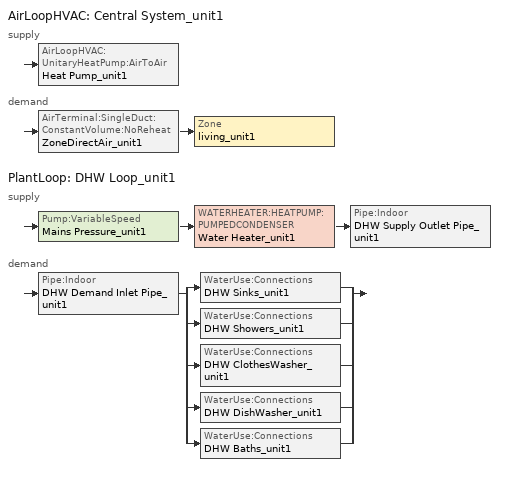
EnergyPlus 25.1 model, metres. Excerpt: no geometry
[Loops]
AirLoopHVAC 'Central System_unit1'
 supply: AirLoopHVAC:UnitaryHeatPump:AirToAir 'Heat Pump_unit1'
 demand: AirTerminal:SingleDuct:ConstantVolume:NoReheat 'ZoneDirectAir_unit1' > Zone 'living_unit1'
PlantLoop 'DHW Loop_unit1'
 supply: Pump:VariableSpeed 'Mains Pressure_unit1' > WATERHEATER:HEATPUMP:PUMPEDCONDENSER 'Water Heater_unit1' > Pipe:Indoor 'DHW Supply Outlet Pipe_unit1'
 demand: Pipe:Indoor 'DHW Demand Inlet Pipe_unit1' > split
  | WaterUse:Connections 'DHW Sinks_unit1'
  | WaterUse:Connections 'DHW Showers_unit1'
  | WaterUse:Connections 'DHW ClothesWasher_unit1'
  | WaterUse:Connections 'DHW DishWasher_unit1'
  | WaterUse:Connections 'DHW Baths_unit1'
[Material] Thermal Absorptance=0.9
Name | Roughness | Thickness | Conductivity | Density | Specific Heat | Solar Absorptance | Visible Absorptance
CopperPipe | MediumRough | 0.01905 | 401 | 2243 | 837 | 0.65 | 0.65
Pipe Insulation | VeryRough | 0.0406504 | 0.0331717 | 91 | 836 | 0.5 | 0.5
[Construction]
Insulated Pipe: Pipe Insulation, CopperPipe
[DesignSpecification:OutdoorAir]
SZ_DSOA_living_unit1: Outdoor Air Method=Flow/Zone; Outdoor Air Flow per Person=0; Outdoor Air Flow per Zone=0.0424753
[Sizing:Zone]
living_unit1: Zone Cooling Design Supply Air Temperature Input Method=SupplyAirTemperature; Zone Cooling Design Supply Air Temperature=12; Zone Heating Design Supply Air Temperature Input Method=SupplyAirTemperature; Zone Heating Design Supply Air Temperature=32.22; Zone Cooling Design Supply Air Humidity Ratio=0.0075; Zone Heating Design Supply Air Humidity Ratio=0.008; Design Specification Outdoor Air Object=SZ_DSOA_living_unit1; Cooling Design Air Flow Method=DesignDay; Cooling Minimum Air Flow per Zone Floor Area=0.000762; Heating Design Air Flow Method=DesignDay; Heating Maximum Air Flow per Zone Floor Area=0.002032; Heating Maximum Air Flow=0.141576; Heating Maximum Air Flow Fraction=0.3
[Sizing:System]
Central System_unit1: Type of Load to Size On=Sensible; Design Outdoor Air Flow Rate=autosize; Central Heating Maximum System Air Flow Ratio=1; Preheat Design Temperature=7; Preheat Design Humidity Ratio=0.008; Precool Design Temperature=11; Precool Design Humidity Ratio=0.0075; Central Cooling Design Supply Air Temperature=12; Central Heating Design Supply Air Temperature=32.22; Type of Zone Sum to Use=NonCoincident; 100 Outdoor Air in Cooling=No; 100 Outdoor Air in Heating=No; Central Cooling Design Supply Air Humidity Ratio=0.0075; Central Heating Design Supply Air Humidity Ratio=0.008; Cooling Supply Air Flow Rate Method=DesignDay; Heating Supply Air Flow Rate Method=DesignDay; Zone Maximum Outdoor Air Fraction=1; Cooling Design Capacity Method=FractionOfAutosizedCoolingCapacity; Cooling Design Capacity=autosize; Fraction of Autosized Cooling Design Capacity=1.15; Heating Design Capacity Method=FractionOfAutosizedHeatingCapacity; Heating Design Capacity=autosize; Fraction of Autosized Heating Design Capacity=1.25; Central Cooling Capacity Control Method=OnOff
[Sizing:Plant]
DHW Loop_unit1: Loop Type=Heating; Design Loop Exit Temperature=48.8889; Loop Design Temperature Difference=5.55556
[ZoneControl:Thermostat]
Zone Thermostat_unit1: Zone or ZoneList=living_unit1; Control Type Schedule=zone_control_type; Control 1=thermostat_living Dual SP Control
[ThermostatSetpoint:DualSetpoint]
thermostat_living Dual SP Control: Heating Setpoint Temperature Schedule=heating_sch; Cooling Setpoint Temperature Schedule=cooling_sch
[ZoneHVAC:EnergyRecoveryVentilator]
ERV_unit1: Availability Schedule=always_avail; Heat Exchanger=OA_Heat_Recovery_Unit1; Supply Air Flow Rate=0.0424753; Exhaust Air Flow Rate=0.0424753; Supply Air Fan=OASupplyFan_unit1; Exhaust Air Fan=OAExhaustFan_unit1
[AirTerminal:SingleDuct:ConstantVolume:NoReheat]
ZoneDirectAir_unit1: Availability Schedule=always_avail; Maximum Air Flow Rate=autosize
[Zone equipment]
living_unit1: ZoneDirectAir_unit1, ERV_unit1
[Fan:OnOff] Availability Schedule=always_avail
Name | Fan Total Efficiency | Pressure Rise | Maximum Flow Rate | Motor Efficiency | Motor In Airstream Fraction | EndUse Subcategory
Supply Fan_unit1 | 0.50054 | 400 | autosize | 0.863 | 1 | General
OASupplyFan_unit1; OAExhaustFan_unit1 | 0.6 | 1059.44 | 0.0424753 | 1 | 0 | Ventilation
[FAN:ONOFF]
Water Heater_unit1 Fan: Availability Schedule=always_avail; Fan Total Efficiency=0.7; Pressure Rise=100; Maximum Flow Rate=0.2685; Motor Efficiency=0.9; Motor In Airstream Fraction=1; EndUse Subcategory=General
[Coil:Cooling:DX:VariableSpeed] Number of Speeds=10; Nominal Speed Level=10; Gross Rated Total Cooling Capacity At Selected Nominal Speed Level=14270; Rated Air Flow Rate At Selected Nominal Speed Level=0.80977; Nominal Time for Condensate to Begin Leaving the Coil=0; Initial Moisture Evaporation Rate Divided by SteadyState AC Latent Capacity=0; Energy Part Load Fraction Curve=ASIHP_HPACCOOLPLFFPLR; Condenser Type=AirCooled; Crankcase Heater Capacity=200; Maximum Outdoor DryBulb Temperature for Crankcase Heater Operation=10; Speed 1 Reference Unit Gross Rated Total Cooling Capacity=1524.1; Speed 1 Reference Unit Gross Rated Sensible Heat Ratio=0.75; Speed 1 Reference Unit Gross Rated Cooling COP=4; Speed 1 Reference Unit Rated Air Flow Rate=0.135907; Speed 1 Reference Unit Rated Condenser Air Flow Rate=0.26; Speed 1 Total Cooling Capacity Function of Temperature Curve=ASIHP_HPACCoolCapFT; Speed 1 Total Cooling Capacity Function of Air Flow Fraction Curve=ASIHP_HPACCoolCapFFF; Speed 1 Energy Input Ratio Function of Temperature Curve=ASIHP_HPACCOOLEIRFT; Speed 1 Energy Input Ratio Function of Air Flow Fraction Curve=ASIHP_HPACCOOLEIRFFF; Speed 2 Reference Unit Gross Rated Total Cooling Capacity=1877.9; Speed 2 Reference Unit Gross Rated Sensible Heat Ratio=0.75; Speed 2 Reference Unit Gross Rated Cooling COP=4; Speed 2 Reference Unit Rated Air Flow Rate=0.151008; Speed 2 Reference Unit Rated Condenser Air Flow Rate=0.3; Speed 2 Total Cooling Capacity Function of Temperature Curve=ASIHP_HPACCoolCapFT; Speed 2 Total Cooling Capacity Function of Air Flow Fraction Curve=ASIHP_HPACCoolCapFFF; Speed 2 Energy Input Ratio Function of Temperature Curve=ASIHP_HPACCOOLEIRFT; Speed 2 Energy Input Ratio Function of Air Flow Fraction Curve=ASIHP_HPACCOOLEIRFFF; Speed 3 Reference Unit Gross Rated Total Cooling Capacity=2226.6; Speed 3 Reference Unit Gross Rated Sensible Heat Ratio=0.75; Speed 3 Reference Unit Gross Rated Cooling COP=4; Speed 3 Reference Unit Rated Air Flow Rate=0.166109; Speed 3 Reference Unit Rated Condenser Air Flow Rate=0.33; Speed 3 Total Cooling Capacity Function of Temperature Curve=ASIHP_HPACCoolCapFT; Speed 3 Total Cooling Capacity Function of Air Flow Fraction Curve=ASIHP_HPACCoolCapFFF; Speed 3 Energy Input Ratio Function of Temperature Curve=ASIHP_HPACCOOLEIRFT; Speed 3 Energy Input Ratio Function of Air Flow Fraction Curve=ASIHP_HPACCOOLEIRFFF; Speed 4 Reference Unit Gross Rated Total Cooling Capacity=2911.3; Speed 4 Reference Unit Gross Rated Sensible Heat Ratio=0.75; Speed 4 Reference Unit Gross Rated Cooling COP=4; Speed 4 Reference Unit Rated Air Flow Rate=0.19631; Speed 4 Reference Unit Rated Condenser Air Flow Rate=0.38; Speed 4 Total Cooling Capacity Function of Temperature Curve=ASIHP_HPACCoolCapFT; Speed 4 Total Cooling Capacity Function of Air Flow Fraction Curve=ASIHP_HPACCoolCapFFF; Speed 4 Energy Input Ratio Function of Temperature Curve=ASIHP_HPACCOOLEIRFT; Speed 4 Energy Input Ratio Function of Air Flow Fraction Curve=ASIHP_HPACCOOLEIRFFF; Speed 5 Reference Unit Gross Rated Total Cooling Capacity=3581.7; Speed 5 Reference Unit Gross Rated Sensible Heat Ratio=0.75; Speed 5 Reference Unit Gross Rated Cooling COP=4; Speed 5 Reference Unit Rated Air Flow Rate=0.226512; Speed 5 Reference Unit Rated Condenser Air Flow Rate=0.44; Speed 5 Total Cooling Capacity Function of Temperature Curve=ASIHP_HPACCoolCapFT; Speed 5 Total Cooling Capacity Function of Air Flow Fraction Curve=ASIHP_HPACCoolCapFFF; Speed 5 Energy Input Ratio Function of Temperature Curve=ASIHP_HPACCOOLEIRFT; Speed 5 Energy Input Ratio Function of Air Flow Fraction Curve=ASIHP_HPACCOOLEIRFFF; Speed 6 Reference Unit Gross Rated Total Cooling Capacity=4239.5; Speed 6 Reference Unit Gross Rated Sensible Heat Ratio=0.75; Speed 6 Reference Unit Gross Rated Cooling COP=4; Speed 6 Reference Unit Rated Air Flow Rate=0.256714; Speed 6 Reference Unit Condenser Air Flow Rate=0.5; Speed 6 Total Cooling Capacity Function of Temperature Curve=ASIHP_HPACCoolCapFT; Speed 6 Total Cooling Capacity Function of Air Flow Fraction Curve=ASIHP_HPACCoolCapFFF; Speed 6 Energy Input Ratio Function of Temperature Curve=ASIHP_HPACCOOLEIRFT; Speed 6 Energy Input Ratio Function of Air Flow Fraction Curve=ASIHP_HPACCOOLEIRFFF; Speed 7 Reference Unit Gross Rated Total Cooling Capacity=4885.7; Speed 7 Reference Unit Gross Rated Sensible Heat Ratio=0.75; Speed 7 Reference Unit Gross Rated Cooling COP=4; Speed 7 Reference Unit Rated Air Flow Rate=0.286915; Speed 7 Reference Unit Condenser Flow Rate=0.57; Speed 7 Total Cooling Capacity Function of Temperature Curve=ASIHP_HPACCoolCapFT; Speed 7 Total Cooling Capacity Function of Air Flow Fraction Curve=ASIHP_HPACCoolCapFFF; Speed 7 Energy Input Ratio Function of Temperature Curve=ASIHP_HPACCOOLEIRFT; Speed 7 Energy Input Ratio Function of Air Flow Fraction Curve=ASIHP_HPACCOOLEIRFFF; Speed 8 Reference Unit Gross Rated Total Cooling Capacity=5520.7; Speed 8 Reference Unit Gross Rated Sensible Heat Ratio=0.75; Speed 8 Reference Unit Gross Rated Cooling COP=4; Speed 8 Reference Unit Rated Air Flow Rate=0.317117; Speed 8 Reference Unit Condenser Air Flow Rate=0.63; Speed 8 Total Cooling Capacity Function of Temperature Curve=ASIHP_HPACCoolCapFT; Speed 8 Total Cooling Capacity Function of Air Flow Fraction Curve=ASIHP_HPACCoolCapFFF; Speed 8 Energy Input Ratio Function of Temperature Curve=ASIHP_HPACCOOLEIRFT; Speed 8 Energy Input Ratio Function of Air Flow Fraction Curve=ASIHP_HPACCOOLEIRFFF; Speed 9 Reference Unit Gross Rated Total Cooling Capacity=6144.8; Speed 9 Reference Unit Gross Rated Sensible Heat Ratio=0.75; Speed 9 Reference Unit Gross Rated Cooling COP=4; Speed 9 Reference Unit Rated Air Flow Rate=0.347318; Speed 9 Reference Unit Condenser Air Flow Rate=0.69; Speed 9 Total Cooling Capacity Function of Temperature Curve=ASIHP_HPACCoolCapFT; Speed 9 Total Cooling Capacity Function of Air Flow Fraction Curve=ASIHP_HPACCoolCapFFF; Speed 9 Energy Input Ratio Function of Temperature Curve=ASIHP_HPACCOOLEIRFT; Speed 9 Energy Input Ratio Function of Air Flow Fraction Curve=ASIHP_HPACCOOLEIRFFF; Speed 10 Reference Unit Gross Rated Total Cooling Capacity=6758; Speed 10 Reference Unit Gross Rated Sensible Heat Ratio=0.75; Speed 10 Reference Unit Gross Rated Cooling COP=4; Speed 10 Reference Unit Rated Air Flow Rate=0.37752; Speed 10 Reference Unit Condenser Air Flow Rate=0.74; Speed 10 Total Cooling Capacity Function of Temperature Curve=ASIHP_HPACCoolCapFT; Speed 10 Total Cooling Capacity Function of Air Flow Fraction Curve=ASIHP_HPACCoolCapFFF; Speed 10 Energy Input Ratio Function of Temperature Curve=ASIHP_HPACCOOLEIRFT; Speed 10 Energy Input Ratio Function of Air Flow Fraction Curve=ASIHP_HPACCOOLEIRFFF
ASIHP Heat Pump ACDXCoil 1_unit1; ASIHP SCDWHCoolCoil1_unit1
[Coil:Heating:Electric]
Supp Heating Coil_unit1: Availability Schedule=always_avail; Efficiency=1; Nominal Capacity=autosize
[Coil:Heating:DX:VariableSpeed] Number of Speeds=10; Nominal Speed Level=10; Rated Heating Capacity At Selected Nominal Speed Level=17837.5; Rated Air Flow Rate At Selected Nominal Speed Level=0.80977; Energy Part Load Fraction Curve=ASIHP_HPACCOOLPLFFPLR; Defrost Energy Input Ratio Function of Temperature Curve=Defrost_EIR_FT; Minimum Outdoor DryBulb Temperature for Compressor Operation=-23.33; Maximum Outdoor DryBulb Temperature for Defrost Operation=5; Crankcase Heater Capacity=200; Maximum Outdoor DryBulb Temperature for Crankcase Heater Operation=10; Defrost Strategy=ReverseCycle; Defrost Control=OnDemand; Defrost Time Period Fraction=0.166667; Resistive Defrost Heater Capacity=0; Speed 1 Reference Unit Gross Rated Heating Capacity=1838.7; Speed 1 Reference Unit Gross Rated Heating COP=5; Speed 1 Reference Unit Rated Air Flow Rate=0.166109; Speed 1 Heating Capacity Function of Temperature Curve=ASIHP_HPACHeatCapFT; Speed 1 Total Heating Capacity Function of Air Flow Fraction Curve=ASIHP_HPACHeatCapFFF; Speed 1 Energy Input Ratio Function of Temperature Curve=ASIHP_HPACHeatEIRFT; Speed 1 Energy Input Ratio Function of Air Flow Fraction Curve=ASIHP_HPACHeatEIRFFF; Speed 2 Reference Unit Gross Rated Heating Capacity=2295.5; Speed 2 Reference Unit Gross Rated Heating COP=5; Speed 2 Reference Unit Rated Air Flow Rate=0.179322; Speed 2 Heating Capacity Function of Temperature Curve=ASIHP_HPACHeatCapFT; Speed 2 Total Heating Capacity Function of Air Flow Fraction Curve=ASIHP_HPACHeatCapFFF; Speed 2 Energy Input Ratio Function of Temperature Curve=ASIHP_HPACHeatEIRFT; Speed 2 Energy Input Ratio Function of Air Flow Fraction Curve=ASIHP_HPACHeatEIRFFF; Speed 3 Reference Unit Gross Rated Heating Capacity=2751.3; Speed 3 Reference Unit Gross Rated Heating COP=5; Speed 3 Reference Unit Rated Air Flow Rate=0.192535; Speed 3 Heating Capacity Function of Temperature Curve=ASIHP_HPACHeatCapFT; Speed 3 Total Heating Capacity Function of Air Flow Fraction Curve=ASIHP_HPACHeatCapFFF; Speed 3 Energy Input Ratio Function of Temperature Curve=ASIHP_HPACHeatEIRFT; Speed 3 Energy Input Ratio Function of Air Flow Fraction Curve=ASIHP_HPACHeatEIRFFF; Speed 4 Reference Unit Gross Rated Heating Capacity=3659.6; Speed 4 Reference Unit Gross Rated Heating COP=5; Speed 4 Reference Unit Rated Air Flow Rate=0.218962; Speed 4 Heating Capacity Function of Temperature Curve=ASIHP_HPACHeatCapFT; Speed 4 Heating Capacity Function of Air Flow Fraction Curve=ASIHP_HPACHeatCapFFF; Speed 4 Energy Input Ratio Function of Temperature Curve=ASIHP_HPACHeatEIRFT; Speed 4 Energy Input Ratio Function of Air Flow Fraction Curve=ASIHP_HPACHeatEIRFFF; Speed 5 Reference Unit Gross Rated Heating Capacity=4563.7; Speed 5 Reference Unit Gross Rated Heating COP=5; Speed 5 Reference Unit Rated Air Flow Rate=0.245388; Speed 5 Heating Capacity Function of Temperature Curve=ASIHP_HPACHeatCapFT; Speed 5 Heating Capacity Function of Air Flow Fraction Curve=ASIHP_HPACHeatCapFFF; Speed 5 Energy Input Ratio Function of Temperature Curve=ASIHP_HPACHeatEIRFT; Speed 5 Energy Input Ratio Function of Air Flow Fraction Curve=ASIHP_HPACHeatEIRFFF; Speed 6 Reference Unit Gross Rated Heating Capacity=5463.3; Speed 6 Reference Unit Gross Rated Heating COP=5; Speed 6 Reference Unit Rated Air Flow Rate=0.271814; Speed 6 Heating Capacity Function of Temperature Curve=ASIHP_HPACHeatCapFT; Speed 6 Heating Capacity Function of Air Flow Fraction Curve=ASIHP_HPACHeatCapFFF; Speed 6 Energy Input Ratio Function of Temperature Curve=ASIHP_HPACHeatEIRFT; Speed 6 Energy Input Ratio Function of Air Flow Fraction Curve=ASIHP_HPACHeatEIRFFF; Speed 7 Reference Unit Gross Rated Heating Capacity=6358.4; Speed 7 Reference Unit Gross Rated Heating COP=5; Speed 7 Reference Unit Rated Air Flow Rate=0.298241; Speed 7 Heating Capacity Function of Temperature Curve=ASIHP_HPACHeatCapFT; Speed 7 Heating Capacity Function of Air Flow Fraction Curve=ASIHP_HPACHeatCapFFF; Speed 7 Energy Input Ratio Function of Temperature Curve=ASIHP_HPACHeatEIRFT; Speed 7 Energy Input Ratio Function of Air Flow Fraction Curve=ASIHP_HPACHeatEIRFFF; Speed 8 Reference Unit Gross Rated Heating Capacity=7248.5; Speed 8 Reference Unit Gross Rated Heating COP=5; Speed 8 Reference Unit Rated Air Flow Rate=0.324667; Speed 8 Heating Capacity Function of Temperature Curve=ASIHP_HPACHeatCapFT; Speed 8 Heating Capacity Function of Air Flow Fraction Curve=ASIHP_HPACHeatCapFFF; Speed 8 Energy Input Ratio Function of Temperature Curve=ASIHP_HPACHeatEIRFT; Speed 8 Energy Input Ratio Function of Air Flow Fraction Curve=ASIHP_HPACHeatEIRFFF; Speed 9 Reference Unit Gross Rated Heating Capacity=8133.6; Speed 9 Reference Unit Gross Rated Heating COP=5; Speed 9 Reference Unit Rated Air Flow Rate=0.351094; Speed 9 Heating Capacity Function of Temperature Curve=ASIHP_HPACHeatCapFT; Speed 9 Heating Capacity Function of Air Flow Fraction Curve=ASIHP_HPACHeatCapFFF; Speed 9 Energy Input Ratio Function of Temperature Curve=ASIHP_HPACHeatEIRFT; Speed 9 Energy Input Ratio Function of Air Flow Fraction Curve=ASIHP_HPACHeatEIRFFF; Speed 10 Reference Unit Gross Rated Heating Capacity=9013.2; Speed 10 Reference Unit Gross Rated Heating COP=5; Speed 10 Reference Unit Rated Air Flow Rate=0.37752; Speed 10 Heating Capacity Function of Temperature Curve=ASIHP_HPACHeatCapFT; Speed 10 Heating Capacity Function of Air Flow Fraction Curve=ASIHP_HPACHeatCapFFF; Speed 10 Energy Input Ratio Function of Temperature Curve=ASIHP_HPACHeatEIRFT; Speed 10 Energy Input Ratio Function of Air Flow Fraction Curve=ASIHP_HPACHeatEIRFFF
ASIHP Heat Pump DX Heating Coil 1_unit1; ASIHP SHDWHHeatCoil1_unit1
[Coil:WaterHeating:AirToWaterHeatPump:VariableSpeed] Number of Speeds=10; Nominal Speed Level=10; Rated Evaporator Inlet Air DryBulb Temperature=29.44; Rated Evaporator Inlet Air WetBulb Temperature=22.22; Rated Condenser Inlet Water Temperature=55.72; Evaporator Fan Power Included in Rated COP=No; Condenser Pump Power Included in Rated COP=No; Condenser Pump Heat Included in Rated Heating Capacity and Rated COP=No; Fraction of Condenser Pump Heat to Water=0.1; Crankcase Heater Capacity=100; Maximum Ambient Temperature for Crankcase Heater Operation=5; Evaporator Air Temperature Type for Curve Objects=WetBulbTemperature; Part Load Fraction Correlation Curve=ASIHP_HPWHPLFFPLR; Rated Water Heating Capacity at Speed 1=400; Rated Water Heating COP at Speed 1=5; Rated Sensible Heat Ratio at Speed 1=0.8; Speed 1 Reference Unit Rated Air Flow Rate=0.02014; Speed 1 Reference Unit Rated Water Flow Rate=1.8e-05; Speed 1 Reference Unit Water Pump Input Power At Rated Conditions=10; Speed 1 Total WH Capacity Function of Temperature Curve=ASIHP_HPWHHeatingCapFTemp; Speed 1 Total WH Capacity Function of Air Flow Fraction Curve=ASIHP_ConstantCubic; Speed 1 Total WH Capacity Function of Water Flow Fraction Curve=ASIHP_ConstantCubic; Speed 1 COP Function of Temperature Curve=ASIHP_HPWHHeatingCOPFTemp; Speed 1 COP Function of Air Flow Fraction Curve=ASIHP_ConstantCubic; Speed 1 COP Function of Water Flow Fraction Curve=ASIHP_ConstantCubic; Rated Water Heating Capacity at Speed 2=800; Rated Water Heating COP at Speed 2=4.8; Rated Sensible Heat Ratio at Speed 2=0.79; Speed 2 Reference Unit Rated Air Flow Rate=0.04028; Speed 2 Reference Unit Rated Water Flow Rate=3.6e-05; Speed 2 Reference Unit Water Pump Input Power At Rated Conditions=10; Speed 2 Total WH Capacity Function of Temperature Curve=ASIHP_HPWHHeatingCapFTemp; Speed 2 Total WH Capacity Function of Air Flow Fraction Curve=ASIHP_ConstantCubic; Speed 2 Total WH Capacity Function of Water Flow Fraction Curve=ASIHP_ConstantCubic; Speed 2 COP Function of Temperature Curve=ASIHP_HPWHHeatingCOPFTemp; Speed 2 COP Function of Air Flow Fraction Curve=ASIHP_ConstantCubic; Speed 2 COP Function of Water Flow Fraction Curve=ASIHP_ConstantCubic; Rated Water Heating Capacity at speed 3=1200; Rated Water Heating COP at Speed 3=4.4; Rated Sensible Heat Ratio at Speed 3=0.78; Speed 3 Reference Unit Rated Air Flow Rate=0.06042; Speed 3 Reference Unit Rated Water Flow Rate=5.4e-05; Speed 3 Reference Unit Water Pump Input Power At Rated Conditions=10; Speed 3 Total WH Capacity Function of Temperature Curve=ASIHP_HPWHHeatingCapFTemp; Speed 3 Total WH Capacity Function of Air Flow Fraction Curve=ASIHP_ConstantCubic; Speed 3 Total WH Capacity Function of Water Flow Fraction Curve=ASIHP_ConstantCubic; Speed 3 COP Function of Temperature Curve=ASIHP_HPWHHeatingCOPFTemp; Speed 3 COP Function of Air Flow Fraction Curve=ASIHP_ConstantCubic; Speed 3 COP Function of Water Flow Fraction Curve=ASIHP_ConstantCubic; Rated Water Heating Capacity at Speed 4=1600; Rated Water Heating COP at Speed 4=4; Rated Sensible Heat Ratio at Speed 4=0.77; Speed 4 Reference Unit Rated Air Flow Rate=0.08056; Speed 4 Reference Unit Rated Water Flow Rate=7.2e-05; Speed 4 Reference Unit Water Pump Input Power At Rated Conditions=10; Speed 4 Total WH Capacity Function of Temperature Curve=ASIHP_HPWHHeatingCapFTemp; Speed 4 Total WH Capacity Function of Air Flow Fraction Curve=ASIHP_ConstantCubic; Speed 4 Total WH Capacity Function of Water Flow Fraction Curve=ASIHP_ConstantCubic; Speed 4 COP Function of Temperature Curve=ASIHP_HPWHHeatingCOPFTemp; Speed 4 COP Function of Air Flow Fraction Curve=ASIHP_ConstantCubic; Speed 4 COP Function of Water Flow Fraction Curve=ASIHP_ConstantCubic; Rated Water Heating Capacity at Speed 5=2000; Rated Water Heating COP at Speed 5=3.8; Rated Sensible Heat Ratio at Speed 5=0.76; Speed 5 Reference Unit Rated Air Flow Rate=0.1007; Speed 5 Reference Unit Rated Water Flow Rate=9e-05; Speed 5 Reference Unit Water Pump Input Power At Rated Conditions=10; Speed 5 Total WH Capacity Function of Temperature Curve=ASIHP_HPWHHeatingCapFTemp; Speed 5 Total WH Capacity Function of Air Flow Fraction Curve=ASIHP_ConstantCubic; Speed 5 Total WH Capacity Function of Water Flow Fraction Curve=ASIHP_ConstantCubic; Speed 5 COP Function of Temperature Curve=ASIHP_HPWHHeatingCOPFTemp; Speed 5 COP Function of Air Flow Fraction Curve=ASIHP_ConstantCubic; Speed 5 COP Function of Water Flow Fraction Curve=ASIHP_ConstantCubic; Rated Water Heating Capacity at Speed 6=2400; Rated Water Heating COP at Speed 6=3.4; Rated Sensible Heat Ratio at Speed 6=0.75; Speed 6 Reference Unit Rated Air Flow Rate=0.12084; Speed 6 Reference Unit Rated Water Flow Rate=0.000108; Speed 6 Reference Unit Water Pump Input Power At Rated Conditions=10; Speed 6 Total WH Capacity Function of Temperature Curve=ASIHP_HPWHHeatingCapFTemp; Speed 6 Total WH Capacity Function of Air Flow Fraction Curve=ASIHP_ConstantCubic; Speed 6 Total WH Capacity Function of Water Flow Fraction Curve=ASIHP_ConstantCubic; Speed 6 COP Function of Temperature Curve=ASIHP_HPWHHeatingCOPFTemp; Speed 6 COP Function of Air Flow Fraction Curve=ASIHP_ConstantCubic; Speed 6 COP Function of Water Flow Fraction Curve=ASIHP_ConstantCubic; Rated Water Heating Capacity at Speed 7=2800; Rated Water Heating COP at Speed 7=3; Rated Sensible Heat Ratio at Speed 7=0.74; Speed 7 Reference Unit Rated Air Flow Rate=0.14098; Speed 7 Reference Unit Rated Water Flow Rate=0.000126; Speed 7 Reference Unit Water Pump Input Power At Rated Conditions=10; Speed 7 Total WH Capacity Function of Temperature Curve=ASIHP_HPWHHeatingCapFTemp; Speed 7 Total WH Capacity Function of Air Flow Fraction Curve=ASIHP_ConstantCubic; Speed 7 Total WH Capacity Function of Water Flow Fraction Curve=ASIHP_ConstantCubic; Speed 7 COP Function of Temperature Curve=ASIHP_HPWHHeatingCOPFTemp; Speed 7 COP Function of Air Flow Fraction Curve=ASIHP_ConstantCubic; Speed 7 COP Function of Water Flow Fraction Curve=ASIHP_ConstantCubic; Rated Water Heating Capacity at Speed 8=3200; Rated Water Heating COP at Speed 8=2.6; Rated Sensible Heat Ratio at Speed 8=0.73; Speed 8 Reference Unit Rated Air Flow Rate=0.16112; Speed 8 Reference Unit Rated Water Flow Rate=0.000144; Speed 8 Reference Unit Water Pump Input Power At Rated Conditions=10; Speed 8 Total WH Capacity Function of Temperature Curve=ASIHP_HPWHHeatingCapFTemp; Speed 8 Total WH Capacity Function of Air Flow Fraction Curve=ASIHP_ConstantCubic; Speed 8 Total WH Capacity Function of Water Flow Fraction Curve=ASIHP_ConstantCubic; Speed 8 COP Function of Temperature Curve=ASIHP_HPWHHeatingCOPFTemp; Speed 8 COP Function of Air Flow Fraction Curve=ASIHP_ConstantCubic; Speed 8 COP Function of Water Flow Fraction Curve=ASIHP_ConstantCubic; Rated Water Heating Capacity at Speed 9=3600; Rated Water Heating COP at Speed 9=2.3; Rated Sensible Heat Ratio at Speed 9=0.72; Speed 9 Reference Unit Rated Air Flow Rate=0.18126; Speed 9 Reference Unit Rated Water Flow Rate=0.000162; Speed 9 Reference Unit Water Pump Input Power At Rated Conditions=10; Speed 9 Total WH Capacity Function of Temperature Curve=ASIHP_HPWHHeatingCapFTemp; Speed 9 Total WH Capacity Function of Air Flow Fraction Curve=ASIHP_ConstantCubic; Speed 9 Total WH Capacity Function of Water Flow Fraction Curve=ASIHP_ConstantCubic; Speed 9 COP Function of Temperature Curve=ASIHP_HPWHHeatingCOPFTemp; Speed 9 COP Function of Air Flow Fraction Curve=ASIHP_ConstantCubic; Speed 9 COP Function of Water Flow Fraction Curve=ASIHP_ConstantCubic; Rated Water Heating Capacity at Speed 10=4000; Rated Water Heating COP at Speed 10=2; Rated Sensible Heat Ratio at Speed 10=0.7; Speed 10 Reference Unit Rated Air Flow Rate=0.2014; Speed 10 Reference Unit Rated Water Flow Rate=0.000179; Speed 10 Reference Unit Water Pump Input Power At Rated Conditions=10; Speed 10 Total WH Capacity Function of Temperature Curve=ASIHP_HPWHHeatingCapFTemp; Speed 10 Total WH Capacity Function of Air Flow Fraction Curve=ASIHP_ConstantCubic; Speed 10 Total WH Capacity Function of Water Flow Fraction Curve=ASIHP_ConstantCubic; Speed 10 COP Function of Temperature Curve=ASIHP_HPWHHeatingCOPFTemp; Speed 10 COP Function of Air Flow Fraction Curve=ASIHP_ConstantCubic; Speed 10 COP Function of Water Flow Fraction Curve=ASIHP_ConstantCubic
Name | Rated Water Heating Capacity | Rated Evaporator Air Flow Rate | Rated Condenser Water Flow Rate
ASIHP HPWHOutdoorDXCoilVS_unit1 | 4000 | 0.2685 | 0.00016
ASIHP SCWHCoil1_unit1; ASIHP SCDWHWHCoil1_unit1 | 4000 | autocalculate | autocalculate
ASIHP SHDWHWHCoil1_unit1 | 400 | 0.2685 | 0.00016
[CoilSystem:IntegratedHeatPump:AirSource]
ASIHP_unit1: Space Cooling Coil=ASIHP Heat Pump ACDXCoil 1_unit1; Space Heating Coil=ASIHP Heat Pump DX Heating Coil 1_unit1; Dedicated Water Heating Coil=ASIHP HPWHOutdoorDXCoilVS_unit1; SCWH Coil=ASIHP SCWHCoil1_unit1; SCDWH Cooling Coil=ASIHP SCDWHCoolCoil1_unit1; SCDWH Water Heating Coil=ASIHP SCDWHWHCoil1_unit1; SHDWH Heating Coil=ASIHP SHDWHHeatCoil1_unit1; SHDWH Water Heating Coil=ASIHP SHDWHWHCoil1_unit1; Indoor Temperature Limit for SCWH Mode=23; Ambient Temperature Limit for SCWH Mode=28; Indoor Temperature above Which WH has Higher Priority=20; Ambient Temperature above Which WH has Higher Priority=16; Flag to Indicate Load Control in SCWH Mode=0; Minimum Speed Level for SCWH Mode=1; Maximum Water Flow Volume before Switching from SCDWH to SCWH Mode=3; Minimum Speed Level for SCDWH Mode=1; Maximum Running Time before Allowing Electric Resistance Heat Use during SHDWH Mode=600; Minimum Speed Level for SHDWH Mode=1
[HeatExchanger:AirToAir:SensibleAndLatent]
OA_Heat_Recovery_Unit1: Availability Schedule=always_avail; Nominal Supply Air Flow Rate=0.0424753; Sensible Effectiveness at 100 Heating Air Flow=0.65; Latent Effectiveness at 100 Heating Air Flow=0; Sensible Effectiveness at 100 Cooling Air Flow=0.65; Latent Effectiveness at 100 Cooling Air Flow=0; Nominal Electric Power=0; Supply Air Outlet Temperature Control=No; Heat Exchanger Type=Plate; Frost Control Type=None; Threshold Temperature=-16.8333; Initial Defrost Time Fraction=0.083; Rate of Defrost Time Fraction Increase=0.0216; Economizer Lockout=No
[AirLoopHVAC:UnitaryHeatPump:AirToAir]
Heat Pump_unit1: Availability Schedule=always_avail; Cooling Supply Air Flow Rate=autosize; Heating Supply Air Flow Rate=autosize; No Load Supply Air Flow Rate=0; Controlling Zone or Thermostat Location=living_unit1; Supply Air Fan=Supply Fan_unit1; Heating Coil=ASIHP_unit1; Cooling Coil=ASIHP_unit1; Supplemental Heating Coil=Supp Heating Coil_unit1; Maximum Supply Air Temperature from Supplemental Heater=50; Maximum Outdoor DryBulb Temperature for Supplemental Heater Operation=10; Fan Placement=BlowThrough; Supply Air Fan Operating Mode Schedule=fan_cycle
[AirLoopHVAC]
Central System_unit1: Design Supply Air Flow Rate=autosize
[Pipe:Indoor] Construction=Insulated Pipe; Environment Type=ZONE; Ambient Temperature Zone=living_unit1; Pipe Inside Diameter=0.02; Pipe Length=7
DHW Demand Inlet Pipe_unit1; DHW Supply Outlet Pipe_unit1
[Pump:VariableSpeed]
Mains Pressure_unit1: Design Maximum Flow Rate=autosize; Design Pump Head=1; Design Power Consumption=0; Motor Efficiency=1; Fraction of Motor Inefficiencies to Fluid Stream=0; Coefficient 1 of the Part Load Performance Curve=0; Coefficient 2 of the Part Load Performance Curve=1; Coefficient 3 of the Part Load Performance Curve=0; Coefficient 4 of the Part Load Performance Curve=0; Design Minimum Flow Rate=0; Pump Control Type=Intermittent
[WaterHeater:Stratified]
Water Heater_Tank_unit1: EndUse Subcategory=Water Heater; Tank Volume=0.302833; Tank Height=1.594; Tank Shape=VerticalCylinder; Maximum Temperature Limit=51; Heater Priority Control=MasterSlave; Heater 1 Setpoint Temperature Schedule=dhw_setpt_hpwh; Heater 1 Deadband Temperature Difference=2; Heater 1 Capacity=4500; Heater 1 Height=1.129; Heater 2 Setpoint Temperature Schedule=dhw_setpt_hpwh; Heater 2 Deadband Temperature Difference=2; Heater 2 Capacity=0; Heater 2 Height=0.266; Heater Fuel Type=electricity; Heater Thermal Efficiency=1; Off Cycle Parasitic Fuel Consumption Rate=8.3; Off Cycle Parasitic Fuel Type=Electricity; Off Cycle Parasitic Heat Fraction to Tank=0; Off Cycle Parasitic Height=1; On Cycle Parasitic Fuel Consumption Rate=8.3; On Cycle Parasitic Fuel Type=Electricity; On Cycle Parasitic Heat Fraction to Tank=0; On Cycle Parasitic Height=1; Ambient Temperature Indicator=Zone; Ambient Temperature Zone=living_unit1; Uniform Skin Loss Coefficient per Unit Area to Ambient Temperature=0.232136; Skin Loss Fraction to Zone=1; Off Cycle Flue Loss Fraction to Zone=1; Use Side Effectiveness=1; Use Side Inlet Height=0; Use Side Outlet Height=autocalculate; Source Side Effectiveness=1; Source Side Inlet Height=0.7; Source Side Outlet Height=0; Inlet Mode=Fixed; Use Side Design Flow Rate=autosize; Source Side Design Flow Rate=autosize; Indirect Water Heating Recovery Time=1.5; Number of Nodes=12
[WaterHeater:Sizing]
Water Heater_Tank_unit1: Design Mode=ResidentialHUD-FHAMinimum; Number of Bedrooms=3; Number of Bathrooms=3
[WATERHEATER:HEATPUMP:PUMPEDCONDENSER]
Water Heater_unit1: Availability Schedule=always_avail; Compressor Setpoint Temperature Schedule=Compressor Setpoint; Dead Band Temperature Difference=2; Condenser Water Flow Rate=0.00016; Evaporator Air Flow Rate=0.2685; Inlet Air Configuration=OutdoorAirOnly; Tank=Water Heater_Tank_unit1; DX Coil=ASIHP_unit1; Minimum Inlet Air Temperature for Compressor Operation=-5; Maximum Inlet Air Temperature for Compressor Operation=48.8889; Compressor Location=Outdoors; Fan=Water Heater_unit1 Fan; Fan Placement=BlowThrough; On Cycle Parasitic Electric Load=0; Off Cycle Parasitic Electric Load=0; Parasitic Heat Rejection Location=Outdoors; Tank Element Control Logic=Simultaneous; Control Sensor 1 Height In Stratified Tank=1.262; Control Sensor 1 Weight=0.75; Control Sensor 2 Height In Stratified Tank=0.464
[PlantLoop]
DHW Loop_unit1: Fluid Type=Water; Plant Equipment Operation Scheme=DHW Loop Operation_unit1; Maximum Loop Temperature=100; Minimum Loop Temperature=0; Maximum Loop Flow Rate=autosize; Minimum Loop Flow Rate=0; Plant Loop Volume=autocalculate; Load Distribution Scheme=Optimal
[PlantEquipmentList]
DHW Plant Equipment_unit1: Water Heater_unit1
[PlantEquipmentOperation:HeatingLoad]
DHW Control Scheme_unit1: Load Range 1 Lower Limit=0; Load Range 1 Upper Limit=1000000000000000; Range 1 Equipment List=DHW Plant Equipment_unit1
[PlantEquipmentOperationSchemes]
DHW Loop Operation_unit1: Control Scheme 1=DHW Control Scheme_unit1; Control Scheme 1 Schedule=always_avail
[SetpointManager:Scheduled]
DHW Loop Setpoint Manager_unit1: Control Variable=Temperature; Schedule=DHWSupplySetpoint; Setpoint Node or NodeList=DHW Supply Outlet Node_unit1
[WaterUse:Equipment] EndUse Subcategory=Domestic Hot Water
Name | Peak Flow Rate | Flow Rate Fraction Schedule | Target Temperature Schedule
Clothes Washer_unit1 | 1.62192e-06 | ClothesWasher_flow_sch | CWWaterTempSchedule
Dishwasher_unit1 | 6.36685e-07 | Dishwasher_flow_sch | DWWaterTempSchedule
Sinks_unit1 | 7.1934e-05 | BA_sink_sch | SSBWaterTempSchedule
Showers_unit1 | 0.000141975 | BA_shower_sch | SSBWaterTempSchedule
Baths_unit1 | 0.00027764 | BA_bath_sch | SSBWaterTempSchedule
[WaterUse:Connections] Drain Water Heat Exchanger Type=None
Name | Water Use Equipment 1
DHW Sinks_unit1 | Sinks_unit1
DHW Showers_unit1 | Showers_unit1
DHW ClothesWasher_unit1 | Clothes Washer_unit1
DHW DishWasher_unit1 | Dishwasher_unit1
DHW Baths_unit1 | Baths_unit1
[Schedule:Day:Hourly]
DishwasherWeekday_flow_sch: 0.115858, 0.0514759, 0.0385692, 0.0257379, 0.0257379, 0.0772138, 0.154503, 0.231792, 0.437922, 0.489398, 0.425016, 0.360633, 0.309082, 0.347726, 0.283344, 0.270437, 0.283344, 0.373464, 0.656883, 0.8372, 0.682621, 0.502305, 0.33482, 0.231792
DishwasherWeekend_flow_sch: 0.124134, 0.0551527, 0.0413241, 0.0275764, 0.0275764, 0.0827291, 0.165539, 0.248349, 0.469202, 0.524355, 0.455374, 0.386393, 0.331159, 0.372564, 0.303583, 0.289754, 0.303583, 0.40014, 0.703804, 0.897, 0.73138, 0.538184, 0.358735, 0.248349
DishwasherVacation_flow_sch; ClothesWasherVacation_flow_sch: 0, 0, 0, 0, 0, 0, 0, 0, 0, 0, 0, 0, 0, 0, 0, 0, 0, 0, 0, 0, 0, 0, 0, 0
ClothesWasherWeekday_flow_sch: 0.0796475, 0.0637009, 0.0318078, 0.0318078, 0.0637009, 0.095594, 0.191188, 0.414354, 0.621574, 0.7332, 0.717253, 0.637521, 0.573735, 0.510034, 0.446247, 0.414354, 0.430301, 0.414354, 0.414354, 0.414354, 0.414354, 0.398408, 0.270921, 0.143434
ClothesWasherWeekend_flow_sch: 0.097441, 0.077932, 0.0389138, 0.0389138, 0.077932, 0.11695, 0.2339, 0.506923, 0.760436, 0.897, 0.877491, 0.779946, 0.701909, 0.623977, 0.545941, 0.506923, 0.526432, 0.506923, 0.506923, 0.506923, 0.506923, 0.487414, 0.331446, 0.175477
[Schedule:Week:Compact]
DishwasherWeek_flow_sch: For: Weekdays, DishwasherWeekday_flow_sch, For: CustomDay1, DishwasherVacation_flow_sch, For: AllOtherDays, DishwasherWeekend_flow_sch
ClothesWasherWeek_flow_sch: For: Weekdays, ClothesWasherWeekday_flow_sch, For: CustomDay1, ClothesWasherVacation_flow_sch, For: AllOtherDays, ClothesWasherWeekend_flow_sch
[Schedule:Year]
Dishwasher_flow_sch: DishwasherWeek_flow_sch, 1, 1, 12, 31
ClothesWasher_flow_sch: ClothesWasherWeek_flow_sch, 1, 1, 12, 31
[Schedule:Compact]
BA_shower_sch: Through: 12/31, For: AllDays, Until: 1:00, 0.00174682, Until: 2:00, 0.000794011, Until: 3:00, 0.000476407, Until: 4:00, 0.000794011, Until: 5:00, 0.00222323, Until: 6:00, 0.00825772, Until: 7:00, 0.0187387, Until: 8:00, 0.0185799, Until: 9:00, 0.0150862, Until: 10:00, 0.0117514, Until: 11:00, 0.00952813, Until: 12:00, 0.0074637, Until: 13:00, 0.00539928, Until: 14:00, 0.00460526, Until: 15:00, 0.00412886, Until: 16:00, 0.00397006, Until: 17:00, 0.00476407, Until: 18:00, 0.00619329, Until: 19:00, 0.00666969, Until: 20:00, 0.00666969, Until: 21:00, 0.00666969, Until: 22:00, 0.00651089, Until: 23:00, 0.00460526, Until: 24:00, 0.00333485
BA_bath_sch: Through: 12/31, For: AllDays, Until: 1:00, 0.000163091, Until: 2:00, 8.15455e-05, Until: 3:00, 8.15455e-05, Until: 4:00, 8.15455e-05, Until: 5:00, 0.000163091, Until: 6:00, 0.000387341, Until: 7:00, 0.000937773, Until: 8:00, 0.00118241, Until: 9:00, 0.0013455, Until: 10:00, 0.00118241, Until: 11:00, 0.000937773, Until: 12:00, 0.000713523, Until: 13:00, 0.000631977, Until: 14:00, 0.000468886, Until: 15:00, 0.000468886, Until: 16:00, 0.000468886, Until: 17:00, 0.000795068, Until: 18:00, 0.000937773, Until: 19:00, 0.00156975, Until: 20:00, 0.00203864, Until: 21:00, 0.00203864, Until: 22:00, 0.00156975, Until: 23:00, 0.0013455, Until: 24:00, 0.000795068
BA_sink_sch: Through: 12/31, For: AllDays, Until: 1:00, 0.00387389, Until: 2:00, 0.00193694, Until: 3:00, 0.00138353, Until: 4:00, 0.00138353, Until: 5:00, 0.00193694, Until: 6:00, 0.00498071, Until: 7:00, 0.0116217, Until: 8:00, 0.0171558, Until: 9:00, 0.0182626, Until: 10:00, 0.0171558, Until: 11:00, 0.0149421, Until: 12:00, 0.0138353, Until: 13:00, 0.0135586, Until: 14:00, 0.0124518, Until: 15:00, 0.0118984, Until: 16:00, 0.011345, Until: 17:00, 0.0132819, Until: 18:00, 0.0179859, Until: 19:00, 0.020753, Until: 20:00, 0.0190927, Until: 21:00, 0.0157723, Until: 22:00, 0.0132819, Until: 23:00, 0.0110682, Until: 24:00, 0.00747107
zone_control_type: Through: 12/31, For: AllDays, Until 24:00, 4
dhw_setpt_hpwh: Through: 12/31, For: AllDays, Until 24:00, 44
always_avail: Through: 12/31, For: AllDays, Until: 24:00, 1
heating_sch: Through: 12/31, For: AllDays, Until: 24:00, 22.2222
cooling_sch: Through: 12/31, For: AllDays, Until: 24:00, 23.8889
fan_cycle: Through: 12/31, For: AllDays, Until: 24:00, 0
[Schedule:Constant]
Name | Hourly Value
DWWaterTempSchedule; CWWaterTempSchedule; DHWSupplySetpoint | 48.8889
SSBWaterTempSchedule | 40.5556
Compressor Setpoint | 50
[Curve:Quadratic]
Name | Coefficient1 Constant | Coefficient2 x | Coefficient3 x2 | Minimum Value of x | Maximum Value of x
ASIHP_HPACCOOLPLFFPLR | 0.85 | 0.15 | 0 | 0 | 1
ASIHP_HPACCoolCapFFF | 0.8 | 0.2 | 0 | 0.5 | 1.5
ASIHP_HPACCOOLEIRFFF | 1.156 | -0.1816 | 0.0256 | 0.5 | 1.5
ASIHP_HPACHeatEIRFFF | 1.3824 | -0.4336 | 0.0512 | 0 | 1
ASIHP_HPWHPLFFPLR | 0.75 | 0.25 | 0 | 0 | 1
[Curve:Cubic] Coefficient3 x2=0; Coefficient4 x3=0
Name | Coefficient1 Constant | Coefficient2 x | Minimum Value of x | Maximum Value of x
ASIHP_HPACHeatCapFFF | 0.84 | 0.16 | 0.5 | 1.5
ASIHP_ConstantCubic | 1 | 0 | -100 | 100
[Curve:Biquadratic]
Name | Coefficient1 Constant | Coefficient2 x | Coefficient3 x2 | Coefficient4 y | Coefficient5 y2 | Coefficient6 xy | Minimum Value of x | Maximum Value of x | Minimum Value of y | Maximum Value of y | Input Unit Type for X | Input Unit Type for Y | Output Unit Type | Minimum Curve Output | Maximum Curve Output
Defrost_EIR_FT | 1 | 0 | 0 | 0 | 0 | 0 | 0 | 100 | 0 | 100
ASIHP_HPACCoolCapFT | 0.766956 | 0.0107756 | -4.14703e-05 | 0.00134961 | -0.000261144 | 0.000457488 | 12.77778 | 23.88889 | 18 | 46.11111 | Temperature | Temperature | Dimensionless
ASIHP_HPACCOOLEIRFT | 0.297145 | 0.0430933 | -0.000748766 | 0.00597727 | 0.000482112 | -0.000956448 | 12.77778 | 23.88889 | 18 | 46.11111 | Temperature | Temperature | Dimensionless
ASIHP_HPACHeatCapFT | 0.852968 | -0.000484717 | -1.0693e-06 | 0.0185542 | 8.72425e-05 | -1.66868e-05 | 17.78 | 23.33 | -28.89 | 17.22 | Temperature | Temperature | Dimensionless | 0.3799 | 1.1896
ASIHP_HPACHeatEIRFT | 0.707708 | 0.0148163 | 0.000262259 | -0.011324 | 0.000293928 | -0.000360528 | 17.78 | 23.33 | -28.89 | 17.22 | Temperature | Temperature | Dimensionless | 0.8266 | 2.0277
ASIHP_HPWHHeatingCapFTemp | 0.369827 | 0.043341 | -0.00023 | 0.000466 | 2.6e-05 | -0.00027 | 0 | 40 | 20 | 90 | Temperature | Temperature | Dimensionless | 0
ASIHP_HPWHHeatingCOPFTemp | 1.19713 | 0.077849 | -1.6e-06 | -0.02675 | 0.000296 | -0.00112 | 0 | 40 | 20 | 90 | Temperature | Temperature | Dimensionless | 0
